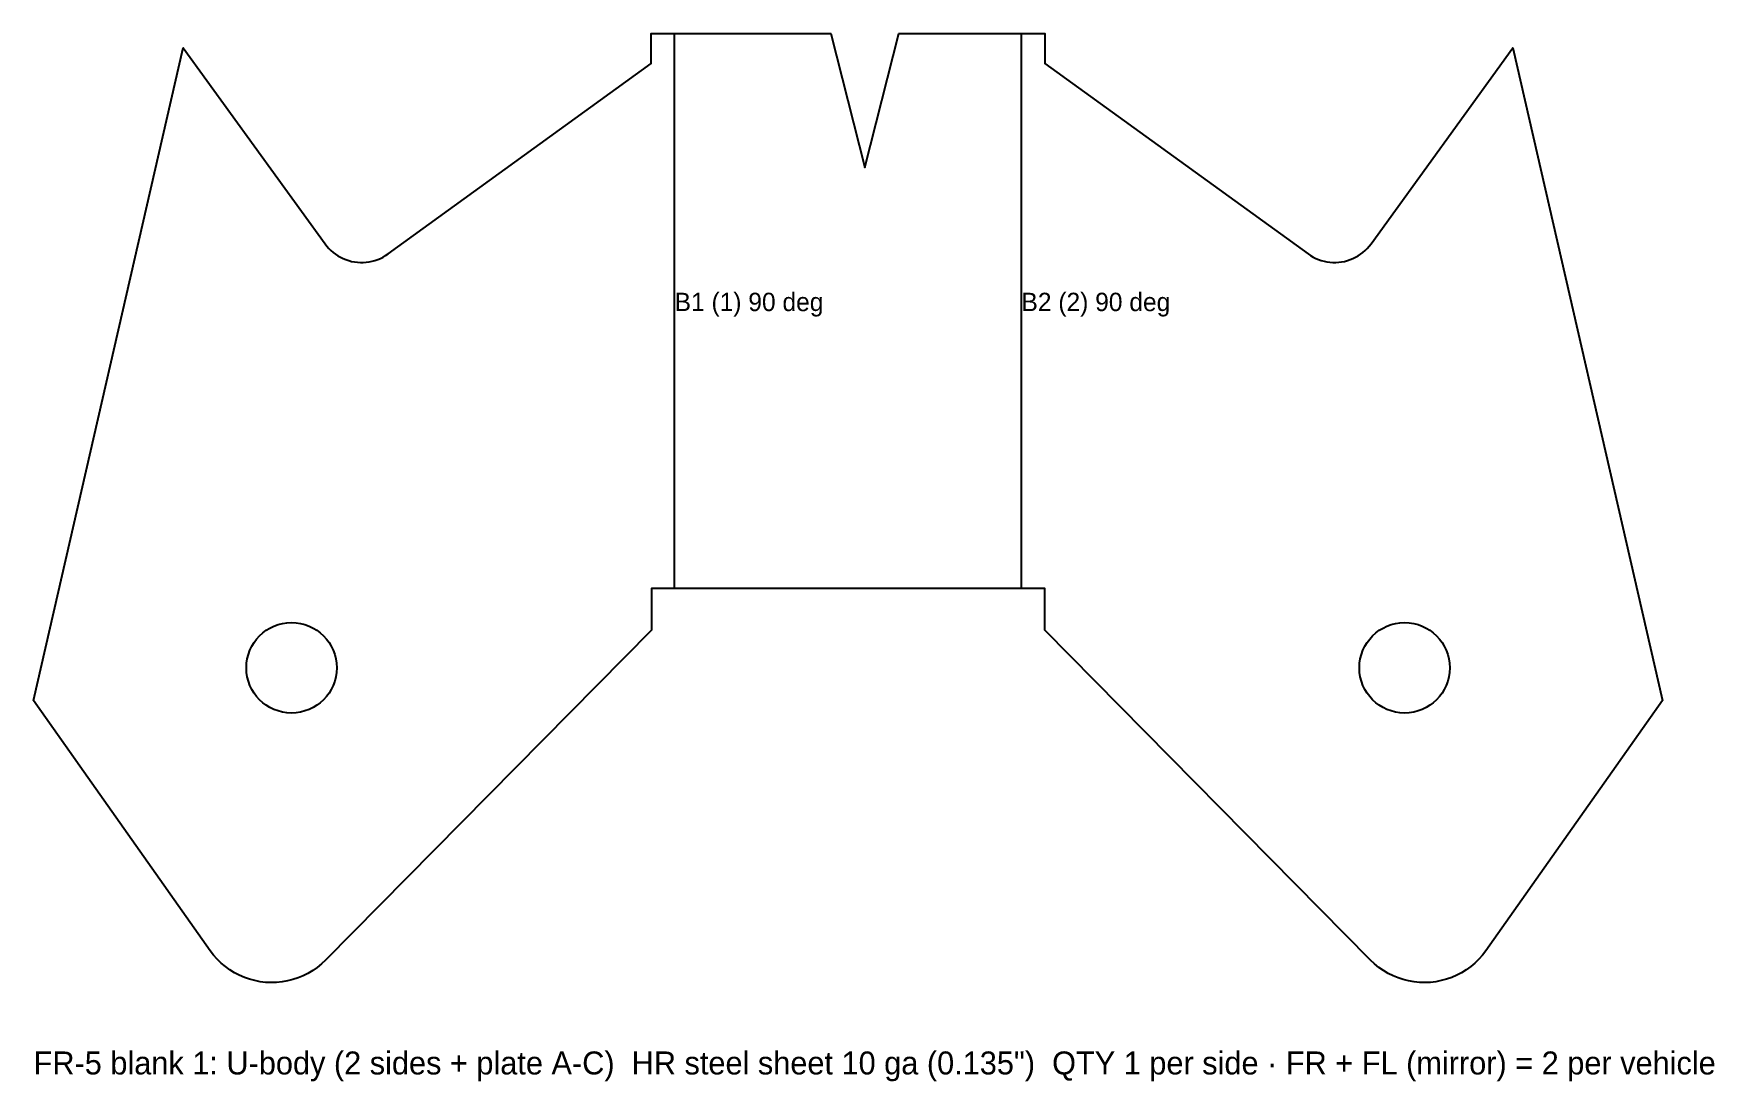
# Model space of a CAD drawing. Header units: inches. Extents: x 0 to 11, y -0.6 to 6.2.
import ezdxf

# ---------------------------------------------------------------- set-up
doc = ezdxf.new("R2010")
doc.units = ezdxf.units.IN
doc.header["$MEASUREMENT"] = 0
for name, color, linetype in [('BEND', 5, 'Continuous'), ('CUT', 7, 'Continuous'), ('TEXT', 3, 'Continuous')]:
    doc.layers.add(name, color=color, linetype=linetype)

msp = doc.modelspace()

# ---------------------------------------------------------------- linework, layer by layer
at = {"layer": 'BEND'}
for p, q in [((4.1882, 2.5734), (4.1882, 6.1984)), ((6.4544, 2.5734), (6.4544, 6.1984))]:
    msp.add_line(p, q, dxfattribs=at)
at = {"layer": 'CUT'}
msp.add_lwpolyline([(1.7927, 0.0603), (1.7607, 0.0443), (1.7275, 0.0306), (1.6935, 0.0194), (1.6587, 0.0107), (1.6234, 0.0045), (1.5877, 0.001), (1.5519, 0), (1.5161, 0.0016), (1.4805, 0.0059), (1.4453, 0.0127), (1.4107, 0.022), (1.3769, 0.0339), (1.344, 0.0482), (1.3123, 0.0648), (1.2818, 0.0837), (1.2528, 0.1047), (1.2254, 0.1279), (1.1998, 0.1529), (1.176, 0.1797), (1.1543, 0.2082), (0, 1.8416), (0.978, 6.1059), (1.904, 4.8257), (1.9158, 4.8104), (1.9286, 4.7959), (1.9423, 4.7823), (1.9569, 4.7697), (1.9723, 4.758), (1.9884, 4.7473), (2.0051, 4.7378), (2.0225, 4.7293), (2.0403, 4.722), (2.0587, 4.7159), (2.0773, 4.711), (2.0963, 4.7073), (2.1154, 4.7048), (2.1347, 4.7037), (2.154, 4.7038), (2.1732, 4.7051), (2.1924, 4.7077), (2.2113, 4.7116), (2.2299, 4.7166), (2.2482, 4.7229), (2.266, 4.7304), (2.2832, 4.739), (2.2999, 4.7487), (2.3159, 4.7595), (4.036, 6.0037), (4.036, 6.1984), (5.2084, 6.1984), (5.4308, 5.3234), (5.6533, 6.1984), (6.6067, 6.1984), (6.6067, 6.0037), (8.3267, 4.7595), (8.3427, 4.7487), (8.3594, 4.739), (8.3767, 4.7304), (8.3945, 4.7229), (8.4127, 4.7166), (8.4314, 4.7116), (8.4503, 4.7077), (8.4694, 4.7051), (8.4887, 4.7038), (8.508, 4.7037), (8.5272, 4.7048), (8.5464, 4.7073), (8.5653, 4.711), (8.584, 4.7159), (8.6023, 4.722), (8.6202, 4.7293), (8.6375, 4.7378), (8.6543, 4.7473), (8.6704, 4.758), (8.6858, 4.7697), (8.7003, 4.7823), (8.714, 4.7959), (8.7268, 4.8104), (8.7387, 4.8257), (9.6646, 6.1059), (10.6427, 1.8416), (9.4884, 0.2082), (9.4666, 0.1797), (9.4429, 0.1529), (9.4172, 0.1279), (9.3898, 0.1047), (9.3608, 0.0837), (9.3304, 0.0648), (9.2986, 0.0482), (9.2658, 0.0339), (9.2319, 0.022), (9.1973, 0.0127), (9.1621, 0.0059), (9.1266, 0.0016), (9.0907, 0), (9.0549, 0.001), (9.0193, 0.0045), (8.984, 0.0107), (8.9492, 0.0194), (8.9151, 0.0306), (8.882, 0.0443), (8.85, 0.0603), (8.8191, 0.0786), (8.7898, 0.0992), (8.7619, 0.1218), (8.7358, 0.1463), (6.6066, 2.3012), (6.6066, 2.5734), (4.0361, 2.5734), (4.0361, 2.3012), (1.9068, 0.1463), (1.8807, 0.1218), (1.8529, 0.0992), (1.8235, 0.0786), (1.7927, 0.0603)], close=True, dxfattribs=at)
for centre in [(1.6852, 2.0561), (8.9575, 2.0561)]:
    msp.add_circle(centre, 0.2953, dxfattribs=at)

# ---------------------------------------------------------------- texts
at = {"layer": 'TEXT'}
for s, height, p in [('B1 (1) 90 deg', 0.12, (4.1882, 4.3859)), ('B2 (2) 90 deg', 0.12, (6.4544, 4.3859)), ('FR-5 blank 1: U-body (2 sides + plate A-C)  HR steel sheet 10 ga (0.135")  QTY 1 per side · FR + FL (mirror) = 2 per vehicle', 0.15, (0, -0.6))]:
    msp.add_text(s, height=height, dxfattribs=at).set_placement(p)

doc.saveas('drawing.dxf')
